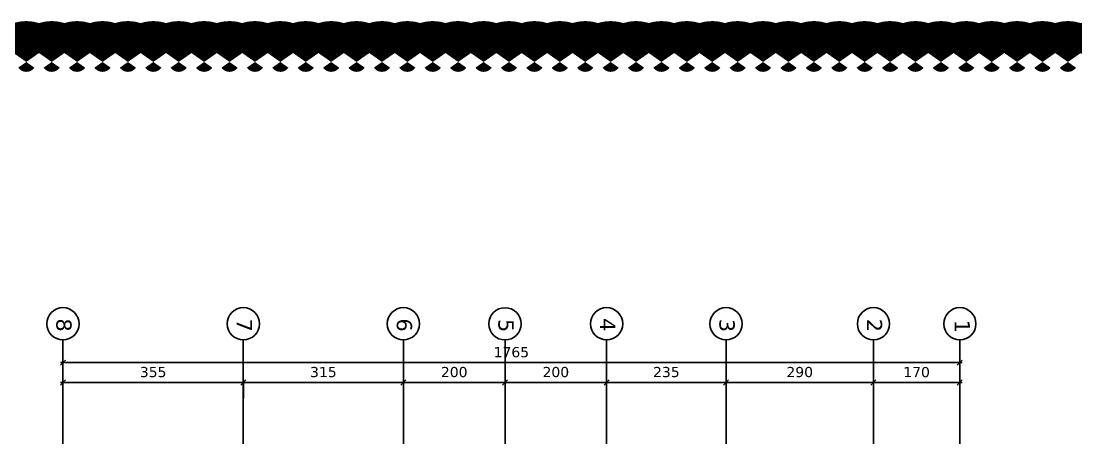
# Model space of a CAD drawing. Header units: inches. Extents: x -48 to 777, y -156 to 510.
# Drawn here: x 379.65 to 400.41, y 258.43 to 266.64 of the extents above; entities that cross this region are included whole.
import ezdxf

# ---------------------------------------------------------------- set-up
doc = ezdxf.new("R2010")
doc.units = ezdxf.units.IN
doc.header["$MEASUREMENT"] = 0
doc.layers.get('Defpoints').update_dxf_attribs({"lineweight": 5})
doc.layers.add('Str-Axes', color=8, linetype='Continuous')
doc.styles.add('ROMAND', font='verdana.ttf')
doc.dimstyles.new('M-1.100', dxfattribs={"dimtxt": 0.2, "dimasz": 0.1, "dimexe": 0.05, "dimexo": 0.05, "dimgap": 0.1, "dimtad": 1, "dimlfac": 100, "dimrnd": 0.5, "dimzin": 9, "dimdsep": 46, "dimtxsty": 'ROMAND', "dimblk": 'OBLIQUE', "dimcen": 1, "dimdle": 0.05, "dimclrd": 256, "dimclre": 256, "dimclrt": 2, "dimadec": 0, "dimazin": 0, "dimtfac": 0.666667, "dimtmove": 2, "dimatfit": 3, "dimfxl": 0.04, "dimtolj": 1, "dimtzin": 5, "dimlwd": -1, "dimlwe": -1, "dimarcsym": 0})

# ---------------------------------------------------------------- blocks, each defined once
blk = doc.blocks.new('_Oblique')
at = {"color": 0, "linetype": 'ByBlock', "lineweight": -2}
blk.add_line((-0.5, -0.5), (0.5, 0.5), dxfattribs=at)
blk = doc.blocks.new('*D1570')
at = {"layer": 'Defpoints', "color": 0, "transparency": 16777216}
for p in [(380.477, 259.911), (398.127, 259.325), (380.477, 259.156)]:
    blk.add_point(p, dxfattribs=at)
at = {"layer": 'Str-Axes', "transparency": 16777216}
for p, q in [((398.177, 259.911), (380.427, 259.911)), ((380.477, 259.206), (380.477, 259.961)), ((398.127, 259.375), (398.127, 259.961))]:
    blk.add_line(p, q, dxfattribs=at)
at = {"layer": 'Str-Axes', "transparency": 16777216, "xscale": 0.1, "yscale": 0.1, "zscale": 0.1, "rotation": 180}
blk.add_blockref('_Oblique', (380.477, 259.911), dxfattribs=at)
at = {"layer": 'Str-Axes', "transparency": 16777216, "xscale": 0.1, "yscale": 0.1, "zscale": 0.1}
blk.add_blockref('_Oblique', (398.127, 259.911), dxfattribs=at)
at = {"layer": 'Str-Axes', "color": 2, "transparency": 16777216, "insert": (389.302, 260.115), "char_height": 0.2, "attachment_point": 5, "style": 'ROMAND'}
blk.add_mtext('\\A1;1765', dxfattribs=at)
blk = doc.blocks.new('*D1571')
at = {"layer": 'Defpoints', "color": 0, "transparency": 16777216}
for p in [(398.127, 259.518), (396.427, 259.372), (398.127, 259.325)]:
    blk.add_point(p, dxfattribs=at)
at = {"layer": 'Str-Axes', "transparency": 16777216}
for p, q in [((396.377, 259.518), (398.177, 259.518)), ((396.427, 259.422), (396.427, 259.568)), ((398.127, 259.375), (398.127, 259.568))]:
    blk.add_line(p, q, dxfattribs=at)
at = {"layer": 'Str-Axes', "transparency": 16777216, "xscale": 0.1, "yscale": 0.1, "zscale": 0.1, "rotation": 180}
blk.add_blockref('_Oblique', (396.427, 259.518), dxfattribs=at)
at = {"layer": 'Str-Axes', "transparency": 16777216, "xscale": 0.1, "yscale": 0.1, "zscale": 0.1}
blk.add_blockref('_Oblique', (398.127, 259.518), dxfattribs=at)
at = {"layer": 'Str-Axes', "color": 2, "transparency": 16777216, "insert": (397.277, 259.722), "char_height": 0.2, "attachment_point": 5, "style": 'ROMAND'}
blk.add_mtext('\\A1;170', dxfattribs=at)
blk = doc.blocks.new('*D1572')
at = {"layer": 'Defpoints', "color": 0, "transparency": 16777216}
for p in [(396.427, 259.518), (393.527, 259.354), (396.427, 259.372)]:
    blk.add_point(p, dxfattribs=at)
at = {"layer": 'Str-Axes', "transparency": 16777216}
for p, q in [((393.477, 259.518), (396.477, 259.518)), ((393.527, 259.404), (393.527, 259.568)), ((396.427, 259.422), (396.427, 259.568))]:
    blk.add_line(p, q, dxfattribs=at)
at = {"layer": 'Str-Axes', "transparency": 16777216, "xscale": 0.1, "yscale": 0.1, "zscale": 0.1, "rotation": 180}
blk.add_blockref('_Oblique', (393.527, 259.518), dxfattribs=at)
at = {"layer": 'Str-Axes', "transparency": 16777216, "xscale": 0.1, "yscale": 0.1, "zscale": 0.1}
blk.add_blockref('_Oblique', (396.427, 259.518), dxfattribs=at)
at = {"layer": 'Str-Axes', "color": 2, "transparency": 16777216, "insert": (394.977, 259.723), "char_height": 0.2, "attachment_point": 5, "style": 'ROMAND'}
blk.add_mtext('\\A1;290', dxfattribs=at)
blk = doc.blocks.new('*D1573')
at = {"layer": 'Defpoints', "color": 0, "transparency": 16777216}
for p in [(393.527, 259.518), (391.177, 259.354), (393.527, 259.354)]:
    blk.add_point(p, dxfattribs=at)
at = {"layer": 'Str-Axes', "transparency": 16777216}
for p, q in [((391.127, 259.518), (393.577, 259.518)), ((391.177, 259.404), (391.177, 259.568)), ((393.527, 259.404), (393.527, 259.568))]:
    blk.add_line(p, q, dxfattribs=at)
at = {"layer": 'Str-Axes', "transparency": 16777216, "xscale": 0.1, "yscale": 0.1, "zscale": 0.1, "rotation": 180}
blk.add_blockref('_Oblique', (391.177, 259.518), dxfattribs=at)
at = {"layer": 'Str-Axes', "transparency": 16777216, "xscale": 0.1, "yscale": 0.1, "zscale": 0.1}
blk.add_blockref('_Oblique', (393.527, 259.518), dxfattribs=at)
at = {"layer": 'Str-Axes', "color": 2, "transparency": 16777216, "insert": (392.352, 259.723), "char_height": 0.2, "attachment_point": 5, "style": 'ROMAND'}
blk.add_mtext('\\A1;235', dxfattribs=at)
blk = doc.blocks.new('*D1574')
at = {"layer": 'Defpoints', "color": 0, "transparency": 16777216}
for p in [(391.177, 259.518), (389.177, 259.354), (391.177, 259.354)]:
    blk.add_point(p, dxfattribs=at)
at = {"layer": 'Str-Axes', "transparency": 16777216}
for p, q in [((389.127, 259.518), (391.227, 259.518)), ((389.177, 259.404), (389.177, 259.568)), ((391.177, 259.404), (391.177, 259.568))]:
    blk.add_line(p, q, dxfattribs=at)
at = {"layer": 'Str-Axes', "transparency": 16777216, "xscale": 0.1, "yscale": 0.1, "zscale": 0.1, "rotation": 180}
blk.add_blockref('_Oblique', (389.177, 259.518), dxfattribs=at)
at = {"layer": 'Str-Axes', "transparency": 16777216, "xscale": 0.1, "yscale": 0.1, "zscale": 0.1}
blk.add_blockref('_Oblique', (391.177, 259.518), dxfattribs=at)
at = {"layer": 'Str-Axes', "color": 2, "transparency": 16777216, "insert": (390.177, 259.723), "char_height": 0.2, "attachment_point": 5, "style": 'ROMAND'}
blk.add_mtext('\\A1;200', dxfattribs=at)
blk = doc.blocks.new('*D1575')
at = {"layer": 'Defpoints', "color": 0, "transparency": 16777216}
for p in [(389.177, 259.518), (387.177, 259.288), (389.177, 259.354)]:
    blk.add_point(p, dxfattribs=at)
at = {"layer": 'Str-Axes', "transparency": 16777216}
for p, q in [((387.127, 259.518), (389.227, 259.518)), ((387.177, 259.338), (387.177, 259.568)), ((389.177, 259.404), (389.177, 259.568))]:
    blk.add_line(p, q, dxfattribs=at)
at = {"layer": 'Str-Axes', "transparency": 16777216, "xscale": 0.1, "yscale": 0.1, "zscale": 0.1, "rotation": 180}
blk.add_blockref('_Oblique', (387.177, 259.518), dxfattribs=at)
at = {"layer": 'Str-Axes', "transparency": 16777216, "xscale": 0.1, "yscale": 0.1, "zscale": 0.1}
blk.add_blockref('_Oblique', (389.177, 259.518), dxfattribs=at)
at = {"layer": 'Str-Axes', "color": 2, "transparency": 16777216, "insert": (388.177, 259.723), "char_height": 0.2, "attachment_point": 5, "style": 'ROMAND'}
blk.add_mtext('\\A1;200', dxfattribs=at)
blk = doc.blocks.new('*D1576')
at = {"layer": 'Defpoints', "color": 0, "transparency": 16777216}
for p in [(387.177, 259.518), (387.177, 259.288), (384.027, 259.156)]:
    blk.add_point(p, dxfattribs=at)
at = {"layer": 'Str-Axes', "transparency": 16777216}
for p, q in [((383.977, 259.518), (387.227, 259.518)), ((384.027, 259.206), (384.027, 259.568)), ((387.177, 259.338), (387.177, 259.568))]:
    blk.add_line(p, q, dxfattribs=at)
at = {"layer": 'Str-Axes', "transparency": 16777216, "xscale": 0.1, "yscale": 0.1, "zscale": 0.1, "rotation": 180}
blk.add_blockref('_Oblique', (384.027, 259.518), dxfattribs=at)
at = {"layer": 'Str-Axes', "transparency": 16777216, "xscale": 0.1, "yscale": 0.1, "zscale": 0.1}
blk.add_blockref('_Oblique', (387.177, 259.518), dxfattribs=at)
at = {"layer": 'Str-Axes', "color": 2, "transparency": 16777216, "insert": (385.602, 259.723), "char_height": 0.2, "attachment_point": 5, "style": 'ROMAND'}
blk.add_mtext('\\A1;315', dxfattribs=at)
blk = doc.blocks.new('*D1577')
at = {"layer": 'Defpoints', "color": 0, "transparency": 16777216}
for p in [(384.027, 259.518), (380.477, 259.156), (384.027, 259.156)]:
    blk.add_point(p, dxfattribs=at)
at = {"layer": 'Str-Axes', "transparency": 16777216}
for p, q in [((380.427, 259.518), (384.077, 259.518)), ((380.477, 259.206), (380.477, 259.568)), ((384.027, 259.206), (384.027, 259.568))]:
    blk.add_line(p, q, dxfattribs=at)
at = {"layer": 'Str-Axes', "transparency": 16777216, "xscale": 0.1, "yscale": 0.1, "zscale": 0.1, "rotation": 180}
blk.add_blockref('_Oblique', (380.477, 259.518), dxfattribs=at)
at = {"layer": 'Str-Axes', "transparency": 16777216, "xscale": 0.1, "yscale": 0.1, "zscale": 0.1}
blk.add_blockref('_Oblique', (384.027, 259.518), dxfattribs=at)
at = {"layer": 'Str-Axes', "color": 2, "transparency": 16777216, "insert": (382.252, 259.723), "char_height": 0.2, "attachment_point": 5, "style": 'ROMAND'}
blk.add_mtext('\\A1;355', dxfattribs=at)

msp = doc.modelspace()

# ---------------------------------------------------------------- linework, layer by layer
at = {"color": 6, "const_width": 1}
msp.add_lwpolyline([(401.0054, 266.00679, 0.52056705), (400.5054, 266.00679, 0.52056705), (400.0054, 266.00679, 0.52056705), (399.5054, 266.00679, 0.52056705), (399.0054, 266.00679, 0.52056705), (398.5054, 266.00679, 0.52056705), (398.0054, 266.00679, 0.52056705), (397.5054, 266.00679, 0.52056705), (397.0054, 266.00679, 0.52056705), (396.5054, 266.00679, 0.52056705), (396.0054, 266.00679, 0.52056705), (395.5054, 266.00679, 0.52056705), (395.0054, 266.00679, 0.52056705), (394.5054, 266.00679, 0.52056705), (394.0054, 266.00679, 0.52056705), (393.5054, 266.00679, 0.52056705), (393.0054, 266.00679, 0.52056705), (392.5054, 266.00679, 0.52056705), (392.0054, 266.00679, 0.52056705), (391.5054, 266.00679, 0.52056705), (391.0054, 266.00679, 0.52056705), (390.5054, 266.00679, 0.52056705), (390.0054, 266.00679, 0.52056705), (389.5054, 266.00679, 0.52056705), (389.0054, 266.00679, 0.52056705), (388.5054, 266.00679, 0.52056705), (388.0054, 266.00679, 0.52056705), (387.5054, 266.00679, 0.52056705), (387.0054, 266.00679, 0.52056705), (386.5054, 266.00679, 0.52056705), (386.0054, 266.00679, 0.52056705), (385.5054, 266.00679, 0.52056705), (385.0054, 266.00679, 0.52056705), (384.5054, 266.00679, 0.52056705), (384.0054, 266.00679, 0.52056705), (383.5054, 266.00679, 0.52056705), (383.0054, 266.00679, 0.52056705), (382.5054, 266.00679, 0.52056705), (382.0054, 266.00679, 0.52056705), (381.5054, 266.00679, 0.52056705), (381.0054, 266.00679, 0.52056705), (380.5054, 266.00679, 0.52056705), (380.0054, 266.00679, 0.52056705), (379.5054, 266.00679, 0.52056705), (379.0054, 266.00679, 0.52056705)], format="xyb", dxfattribs=at)
at = {"layer": 'Str-Axes', "ltscale": 0.1}
for p, q in [((380.47678, 221.25688), (380.47678, 260.35831)), ((384.02678, 221.25688), (384.02678, 260.35831)), ((387.17678, 221.25688), (387.17678, 260.35831)), ((389.17678, 242.95845), (389.17678, 260.35831)), ((391.17678, 221.25688), (391.17678, 260.35831)), ((393.52678, 221.25688), (393.52678, 260.35831)), ((396.42678, 221.25688), (396.42678, 260.35831)), ((398.12678, 221.25688), (398.12678, 260.35831))]:
    msp.add_line(p, q, dxfattribs=at)
at = {"layer": 'Str-Axes'}
for centre in [(380.47678, 260.67554), (384.02678, 260.67554), (387.17678, 260.67554), (389.17678, 260.67413), (391.17678, 260.67554), (393.52678, 260.67554), (396.42846, 260.67554), (398.12846, 260.67554)]:
    msp.add_circle(centre, 0.31723, dxfattribs=at)

# ---------------------------------------------------------------- texts
at = {"layer": 'Str-Axes', "char_height": 0.3, "width": 5.0170833, "attachment_point": 1, "rotation": 270, "style": 'ROMAND'}
for s, insert in [('\\pi2.402;8', (380.64672, 263.18286)), ('\\pi2.4059;7', (384.19672, 263.18286)), ('\\pi2.4024;6', (387.34672, 263.18286)), ('\\pi2.4108;5', (389.34672, 263.18145)), ('\\pi2.3951;4', (391.34522, 263.18286)), ('\\pi2.4097;3', (393.69672, 263.18286)), ('\\pi2.407;2', (396.59841, 263.18286)), ('\\pi2.4273;1', (398.32662, 263.18145))]:
    msp.add_mtext(s, dxfattribs=dict(at, insert=insert))

# ---------------------------------------------------------------- dimensions: what is measured, and where the dimension line sits
at = {"layer": 'Str-Axes'}
for base, p1, p2, picture, middle in [((380.47678, 259.91129), (398.12678, 259.32479), (380.47678, 259.15577), '*D1570', (389.30178, 260.11525)), ((384.02678, 259.51835), (380.47678, 259.15577), (384.02678, 259.15577), '*D1577', (382.25178, 259.72252)), ((387.17678, 259.51835), (384.02678, 259.15577), (387.17678, 259.28762), '*D1576', (385.60178, 259.72252)), ((389.17678, 259.51835), (387.17678, 259.28762), (389.17678, 259.35383), '*D1575', (388.17678, 259.72252)), ((391.17678, 259.51835), (389.17678, 259.35383), (391.17678, 259.35387), '*D1574', (390.17678, 259.72252)), ((393.52678, 259.51835), (391.17678, 259.35387), (393.52678, 259.35387), '*D1573', (392.35178, 259.72252)), ((396.42678, 259.51835), (393.52678, 259.35387), (396.42678, 259.37184), '*D1572', (394.97678, 259.72252)), ((398.12678, 259.51835), (396.42678, 259.37184), (398.12678, 259.32479), '*D1571', (397.27678, 259.72245))]:
    dim = msp.add_linear_dim(base=base, p1=p1, p2=p2, dimstyle='M-1.100', dxfattribs=at)
    dim.commit()
    dim.dimension.update_dxf_attribs({"geometry": picture, "text_midpoint": middle})

doc.saveas('drawing.dxf')
